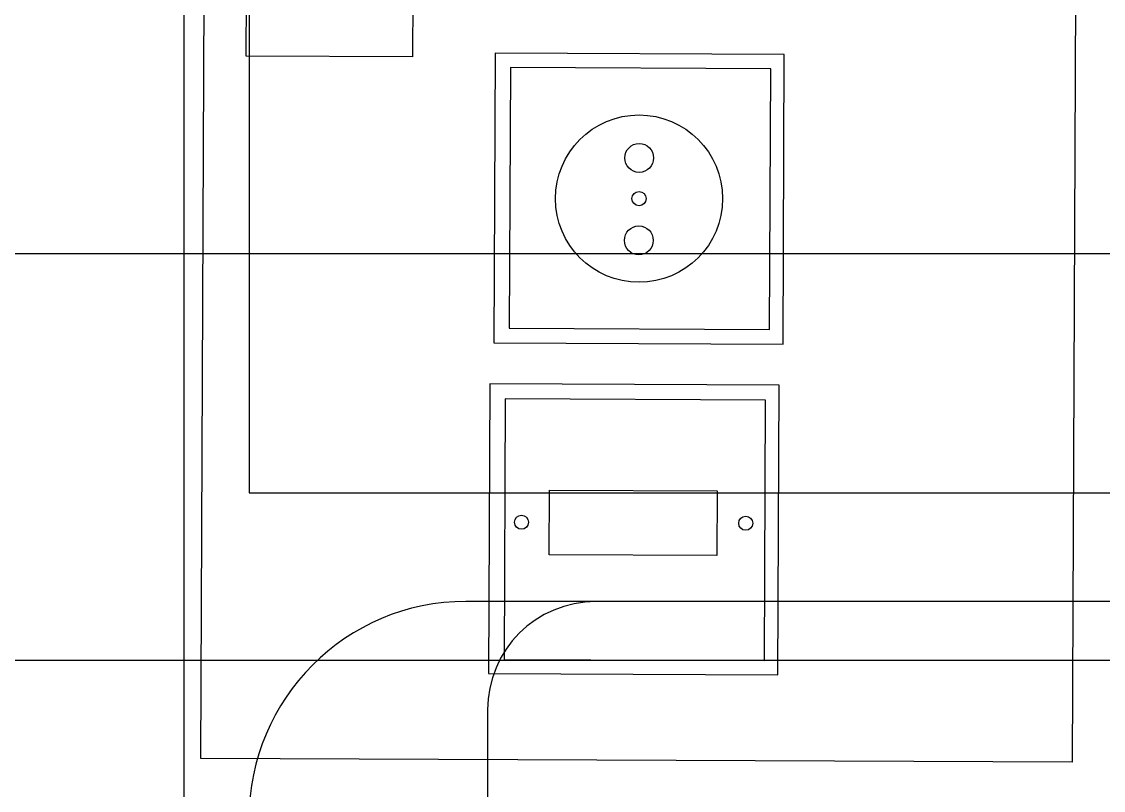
# Model space of a CAD drawing. Header units: inches. Extents: x 567115 to 582893, y 124948 to 133566.
# Drawn here: x 580451.6 to 580501.49, y 127137.77 to 127173.19 of the extents above; entities that cross this region are included whole.
import ezdxf

# ---------------------------------------------------------------- set-up
doc = ezdxf.new("R2010")
doc.units = ezdxf.units.IN
doc.header["$MEASUREMENT"] = 0
doc.linetypes.add('DASHED', pattern=[0.75, 0.5, -0.25])
for name, color, linetype in [('BOARD', 3, 'Continuous'), ('kazeb', 15, 'Continuous'), ('khatchin', 15, 'DASHED'), ('LIGHTING', 3, 'Continuous'), ('mobl', 11, 'Continuous'), ('wall kanaf', 4, 'Continuous')]:
    doc.layers.add(name, color=color, linetype=linetype)

# ---------------------------------------------------------------- blocks, each defined once
blk = doc.blocks.new('BOARD1')
at = {"layer": 'BOARD', "color": 4}
for p, q in [((-77.345, 2.639), (98.928, 2.639)), ((-77.345, -51.778), (-77.345, 2.639)), ((98.928, -51.778), (-77.345, -51.778))]:
    blk.add_line(p, q, dxfattribs=at)
at = {"layer": 'BOARD'}
for p, q in [((-33.516, -10.387), (-33.516, 0)), ((-33.516, 0), (33.516, 0)), ((33.516, -10.387), (-33.516, -10.387)), ((-71.965, -15.31), (-71.965, -33.374)), ((-53.901, -15.31), (-71.965, -15.31)), ((-53.901, -33.374), (-53.901, -15.31)), ((-51.333, -15.542), (-51.333, -33.606)), ((-33.269, -15.542), (-51.333, -15.542)), ((-33.269, -33.606), (-33.269, -15.542)), ((-71.09, -16.271), (-71.09, -32.529)), ((-54.833, -16.271), (-71.09, -16.271)), ((-54.833, -32.529), (-54.833, -16.271)), ((-50.426, -16.503), (-50.426, -32.761)), ((-34.168, -16.503), (-50.426, -16.503)), ((-34.168, -32.761), (-34.168, -16.503)), ((-71.09, -32.529), (-54.833, -32.529)), ((-50.426, -32.761), (-34.168, -32.761)), ((-71.965, -33.374), (-53.901, -33.374)), ((-51.333, -33.606), (-33.269, -33.606))]:
    blk.add_line(p, q, dxfattribs=at)
at = {"layer": 'BOARD', "color": 30}
for p, q in [((-64.555, -29.537), (-64.555, -19.07)), ((-64.555, -19.07), (-60.509, -19.07)), ((-60.509, -19.07), (-60.509, -29.537)), ((-60.509, -29.537), (-64.555, -29.537))]:
    blk.add_line(p, q, dxfattribs=at)
for centre, radius in [((-62.528, -17.325), 0.437), ((-42.301, -24.574), 5.219), ((-42.301, -24.574), 0.442), ((-62.528, -31.322), 0.437)]:
    blk.add_circle(centre, radius, dxfattribs=at)
at = {"layer": 'BOARD', "color": 2}
for centre in [(-44.909, -24.574), (-39.763, -24.574)]:
    blk.add_circle(centre, 0.9, dxfattribs=at)
blk = doc.blocks.new('2-03')
at = {"layer": 'mobl'}
for p, q in [((0.255, -0.47), (0.255, -0.41)), ((0.205, -0.42), (-0.195, -0.42)), ((0.255, -0.87), (0.255, -0.47))]:
    blk.add_line(p, q, dxfattribs=at)
for centre, radius in [((0.155, -0.41), 0.1), ((0.205, -0.47), 0.05)]:
    blk.add_arc(centre, radius, 0, 90, dxfattribs=at)
blk = doc.blocks.new('tahkt')
at = {"layer": 'mobl'}
for p, q in [((0, 45), (200, 45)), ((0, -45), (0, 45))]:
    blk.add_line(p, q, dxfattribs=at)

msp = doc.modelspace()

# ---------------------------------------------------------------- hatches: boundary and pattern name
at = {"layer": 'kazeb'}
h = msp.add_hatch(dxfattribs=at)
h.set_pattern_fill('LINE', color=256, scale=150, style=2)
h.paths.add_polyline_path([(581129.066, 126991.539), (581129.066, 127606.539), (581094.066, 127606.539), (581094.066, 127691.539), (581179.066, 127691.539), (581179.066, 127606.539), (581144.066, 127606.539), (581144.066, 126991.539), (581179.066, 126991.539), (581179.066, 126929.539), (581793.066, 126929.539), (581793.065, 126991.539), (581829.066, 126991.539), (581829.066, 127606.539), (581794.066, 127606.539), (581794.066, 127691.539), (581879.066, 127691.539), (581879.066, 127606.539), (581844.066, 127606.539), (581844.066, 126991.539), (581878.065, 126991.54), (581878.066, 126929.538), (582594.066, 126929.541), (582594.066, 126991.539), (582656.066, 126991.539), (582656.066, 127591.539), (582594.066, 127591.539), (582594.066, 127664.039), (582377.066, 127664.039), (582377.066, 127924.539), (580444.066, 127924.539), (580444.066, 127691.539), (580479.566, 127691.539), (580479.566, 127606.539), (580444.066, 127606.539), (580444.066, 126991.539), (580479.066, 126991.539), (580479.066, 126929.538), (581078.566, 126929.541), (581078.566, 126991.539)])

# ---------------------------------------------------------------- linework, layer by layer
at = {"layer": 'khatchin', "ltscale": 30}
msp.add_lwpolyline([(580824.091, 127426.648), (580819.091, 127426.648), (580819.091, 127441.648), (580699.091, 127441.648), (580699.091, 127426.648), (580554.091, 127426.648), (580464.091, 127426.648), (580459.091, 127426.648), (580459.091, 127006.648), (580494.091, 127006.648), (580494.091, 126944.648), (580556.591, 126944.648), (580756.591, 126944.648), (580824.091, 126944.648)], close=True, dxfattribs=at)
msp.add_lwpolyline([(580824.091, 127426.648), (580819.091, 127426.648), (580819.091, 127441.648), (580699.091, 127441.648), (580699.091, 127426.648), (580554.091, 127426.648), (580464.091, 127426.648), (580459.091, 127426.648), (580459.091, 127006.648), (580494.091, 127006.648), (580494.091, 126944.648), (580556.591, 126944.648), (580756.591, 126944.648), (580824.091, 126944.648)], close=True, dxfattribs=at)
at = {"layer": 'wall kanaf', "color": 15, "ltscale": 0.1}
msp.add_line((580459.091, 127426.648), (580459.091, 127006.648), dxfattribs=at)

# ---------------------------------------------------------------- block references
at = {"layer": 'LIGHTING', "linetype": 'Continuous', "ltscale": 7, "xscale": 0.738630000007106, "yscale": 0.738630000007106, "zscale": 0.738630000007106, "rotation": 89.74614928606582}
msp.add_blockref('BOARD1', (580462.066, 127196.36), dxfattribs=at)
at = {"layer": 'mobl', "linetype": 'Continuous', "xscale": -1, "rotation": 180}
msp.add_blockref('tahkt', (580462.091, 127196.469), dxfattribs=at)
at = {"layer": 'mobl', "xscale": 100, "yscale": 100, "zscale": 100, "rotation": 89.99999999986662}
msp.add_blockref('2-03', (580431.091, 127120.969), dxfattribs=at)

doc.saveas('drawing.dxf')
